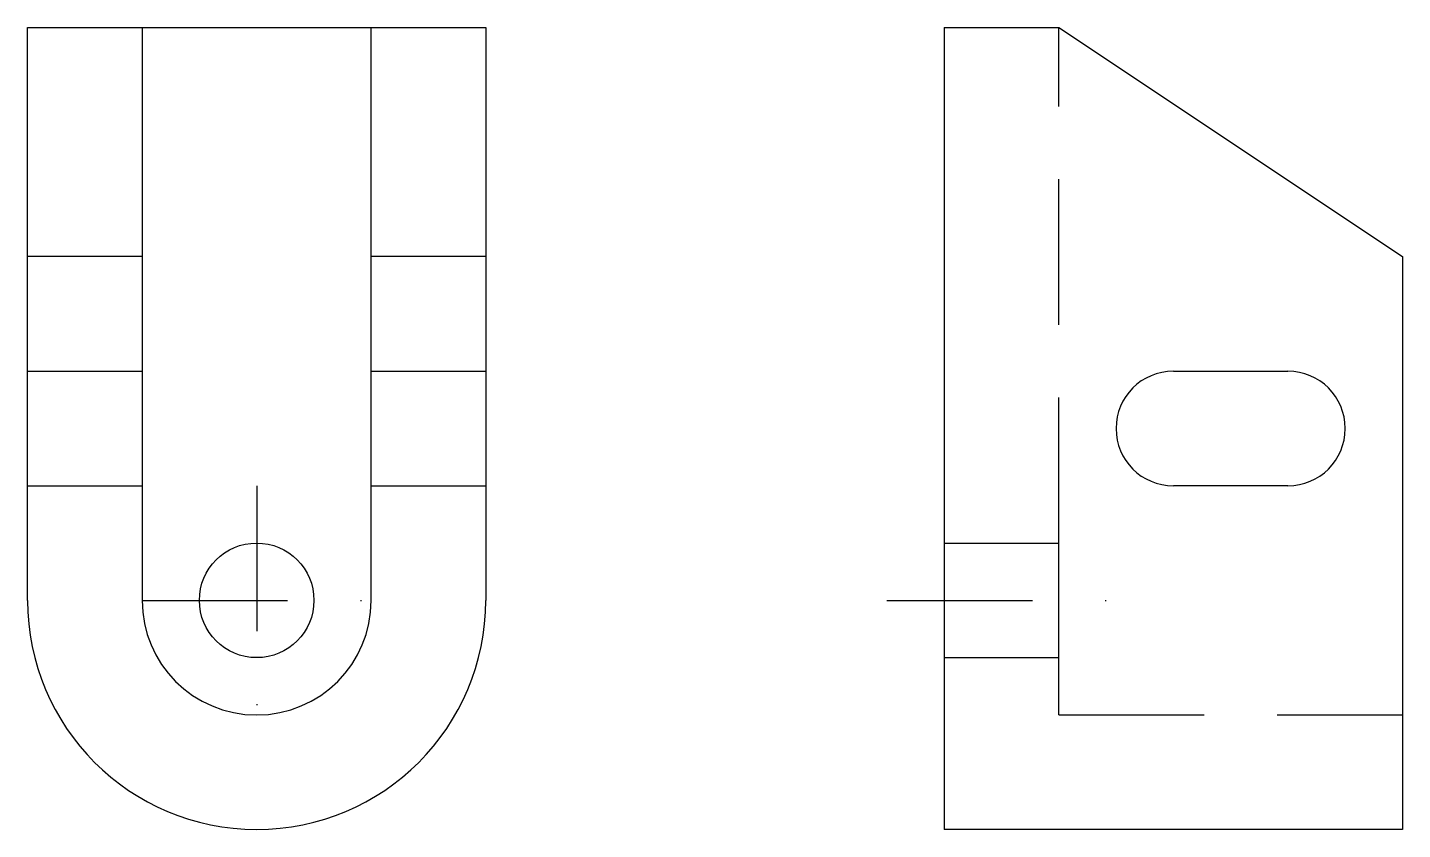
# Model space of a CAD drawing. Header units: millimetres. Extents: x -60 to 60, y 0 to 70.
import ezdxf

# ---------------------------------------------------------------- set-up
doc = ezdxf.new("R2010")
doc.units = ezdxf.units.MM
doc.linetypes.add('DASHDOT', pattern=[25.4, 12.7, -6.35, 0, -6.35])
doc.linetypes.add('DASHED', pattern=[19.05, 12.7, -6.35])
doc.layers.get('0').update_dxf_attribs({"linetype": 'CONTINUOUS', "lineweight": 25, "true_color": 0x000000})

msp = doc.modelspace()

# ---------------------------------------------------------------- linework, layer by layer
for p, q in [((-60, 50), (-60, 70)), ((-60, 70), (-50, 70)), ((-50, 70), (-50, 50)), ((-50, 70), (-30, 70)), ((-30, 50), (-30, 70)), ((-30, 70), (-20, 70)), ((-20, 70), (-20, 50)), ((20, 70), (30, 70)), ((20, 70), (20, 25)), ((30, 70), (60, 50)), ((-50, 50), (-60, 50)), ((-60, 40), (-60, 50)), ((-50, 50), (-50, 40)), ((-20, 50), (-30, 50)), ((-30, 40), (-30, 50)), ((-20, 50), (-20, 40)), ((60, 50), (60, 10)), ((-60, 30), (-60, 40)), ((-50, 40), (-50, 30)), ((-30, 30), (-30, 40)), ((-20, 40), (-20, 30)), ((40, 40), (50, 40)), ((-60, 20), (-60, 30)), ((-50, 30), (-50, 20)), ((-30, 20), (-30, 30)), ((-20, 30), (-20, 20)), ((50, 30), (40, 30)), ((20, 25), (20, 15)), ((20, 15), (20, 0)), ((60, 10), (60, 0)), ((60, 0), (20, 0))]:
    msp.add_line(p, q)
at = {"linetype": 'DASHED'}
for p, q in [((30, 25), (30, 70)), ((-60, 40), (-50, 40)), ((-30, 40), (-20, 40)), ((-60, 30), (-50, 30)), ((-30, 30), (-20, 30)), ((20, 25), (30, 25)), ((30, 15), (30, 25)), ((20, 15), (30, 15)), ((30, 10), (30, 15)), ((30, 10), (60, 10))]:
    msp.add_line(p, q, dxfattribs=at)
at = {"color": 1, "linetype": 'DASHDOT', "true_color": 0xff0000}
for p, q in [((-40, 30), (-40, 10)), ((-50, 20), (-30, 20)), ((15, 20), (35, 20))]:
    msp.add_line(p, q, dxfattribs=at)
msp.add_circle((-40, 20), 5)
for centre, radius, start, end in [((40, 35), 5, 90, 270), ((50, 35), 5, 270, 90), ((-40, 20), 20, 180, 0), ((-40, 20), 10, 180, 0)]:
    msp.add_arc(centre, radius, start, end)

doc.saveas('drawing.dxf')
